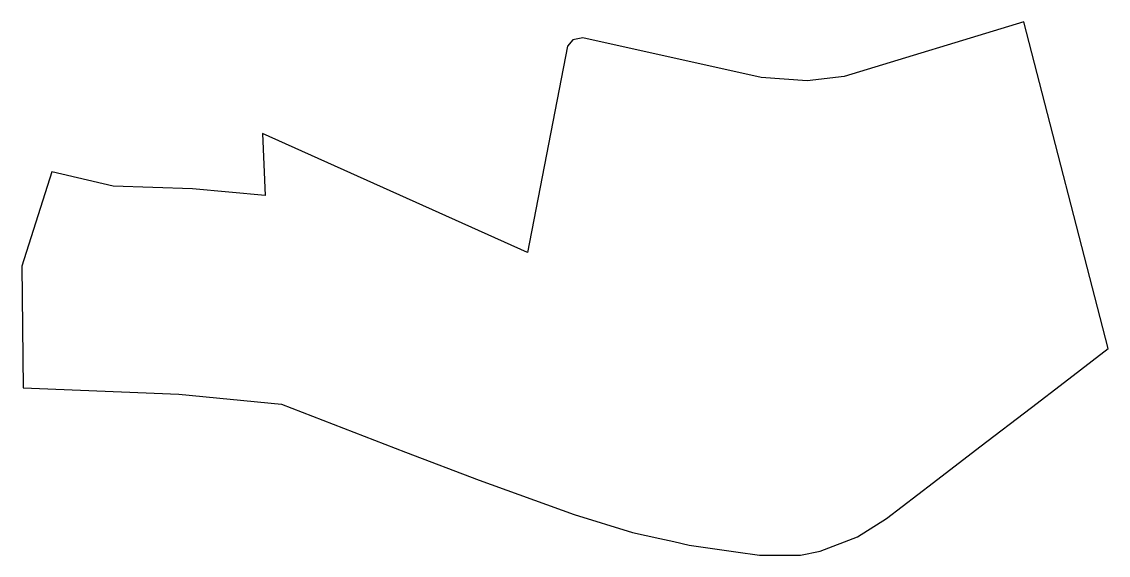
# Model space of a CAD drawing. Header units: metres. Extents: x 589 to 2030, y 2446 to 3154.
import ezdxf

# ---------------------------------------------------------------- set-up
doc = ezdxf.new("R2010")
doc.units = ezdxf.units.M
doc.layers.add('SITE', color=15, linetype='Continuous', true_color=0xbf3f3f)

msp = doc.modelspace()

# ---------------------------------------------------------------- linework, layer by layer
at = {"layer": 'SITE'}
msp.add_lwpolyline([(628.9, 2954.8), (588.8, 2829.5), (590.7, 2668), (797.1, 2659.6), (933.3, 2646.2), (1098.2, 2582.4), (1195.8, 2545.3), (1321.6, 2499.5), (1399.2, 2476), (1435.6, 2467.8), (1454.2, 2463.7), (1474.5, 2459.1), (1536.1, 2450.1), (1567.7, 2445.5), (1622.3, 2445.5), (1648, 2451.2), (1697.7, 2469.9), (1736.3, 2494.5), (1798.5, 2542.2), (1860, 2589.4), (1928.6, 2641.9), (1972.3, 2675.4), (2030.4, 2720), (1918.5, 3154.2), (1680, 3081.3), (1630.8, 3075.8), (1569.9, 3079.9), (1333.5, 3132.9), (1319.9, 3130.3), (1313.1, 3121.5), (1260, 2847.6), (908.2, 3005.5), (911.7, 2923.4), (815.5, 2932.2), (710.3, 2935.7)], close=True, dxfattribs=at)

doc.saveas('drawing.dxf')
